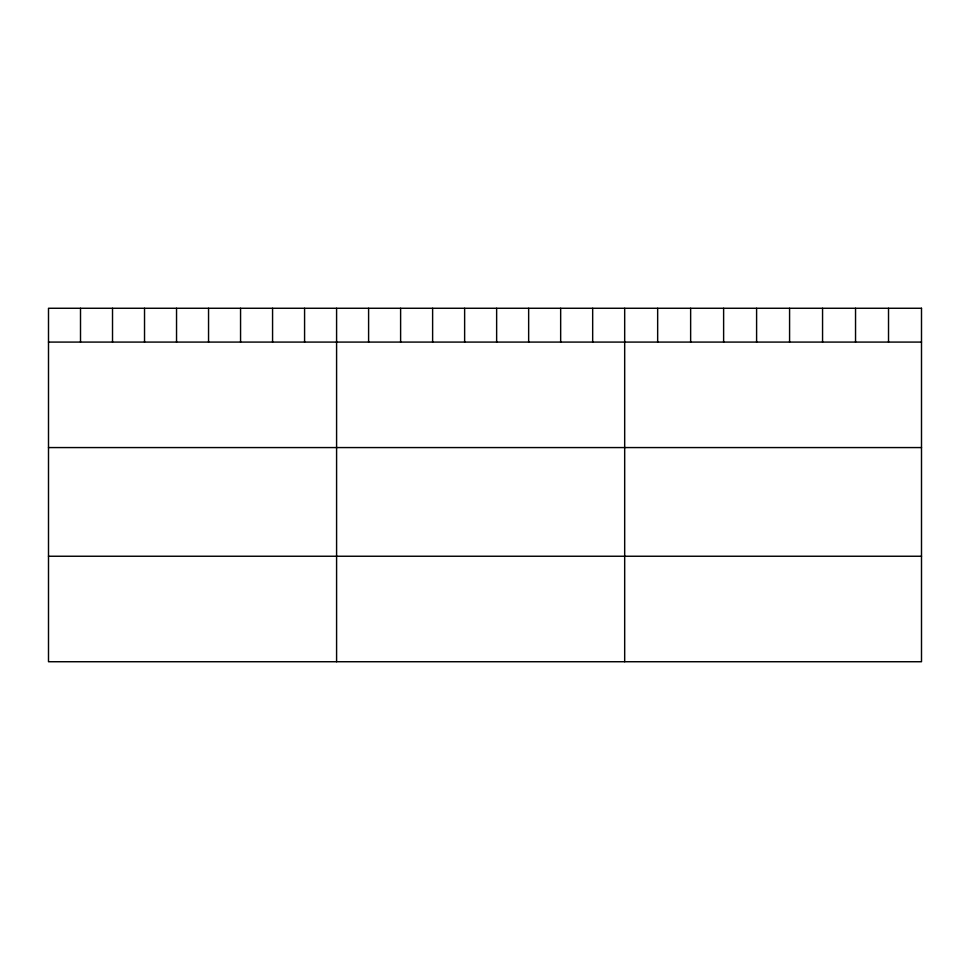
<?xml version="1.0" encoding="UTF-8"?>
<svg xmlns="http://www.w3.org/2000/svg" width="970" height="970" viewBox="0 0 970 970"><rect width="100%" height="100%" fill="white"/><g stroke="black" fill="none" stroke-linecap="round" stroke-linejoin="round"><path stroke-width="1.45" d="M48.5 342.083L921.5 342.083M48.5 447.57L921.5 447.57M48.5 556.246L921.5 556.246M888.52 308.266L888.52 342.083M855.54 308.266L855.54 342.083M822.56 308.266L822.56 342.083M789.58 308.266L789.58 342.083M756.6 308.266L756.6 342.083M723.62 308.266L723.62 342.083M690.64 308.266L690.64 342.083M657.66 308.266L657.66 342.083M624.68 308.266L624.68 661.734M592.67 308.266L592.67 342.083M560.66 308.266L560.66 342.083M528.65 308.266L528.65 342.083M496.64 308.266L496.64 342.083M464.63 308.266L464.63 342.083M432.62 308.266L432.62 342.083M400.61 308.266L400.61 342.083M368.6 308.266L368.6 342.083M336.59 308.266L336.59 661.734M304.58 308.266L304.58 342.083M272.57 308.266L272.57 342.083M240.56 308.266L240.56 342.083M208.55 308.266L208.55 342.083M176.54 308.266L176.54 342.083M144.53 308.266L144.53 342.083M112.52 308.266L112.52 342.083M80.51 308.266L80.51 342.083M921.5 308.266L48.5 308.266L48.5 661.734L921.5 661.734L921.5 308.266"/></g></svg>
